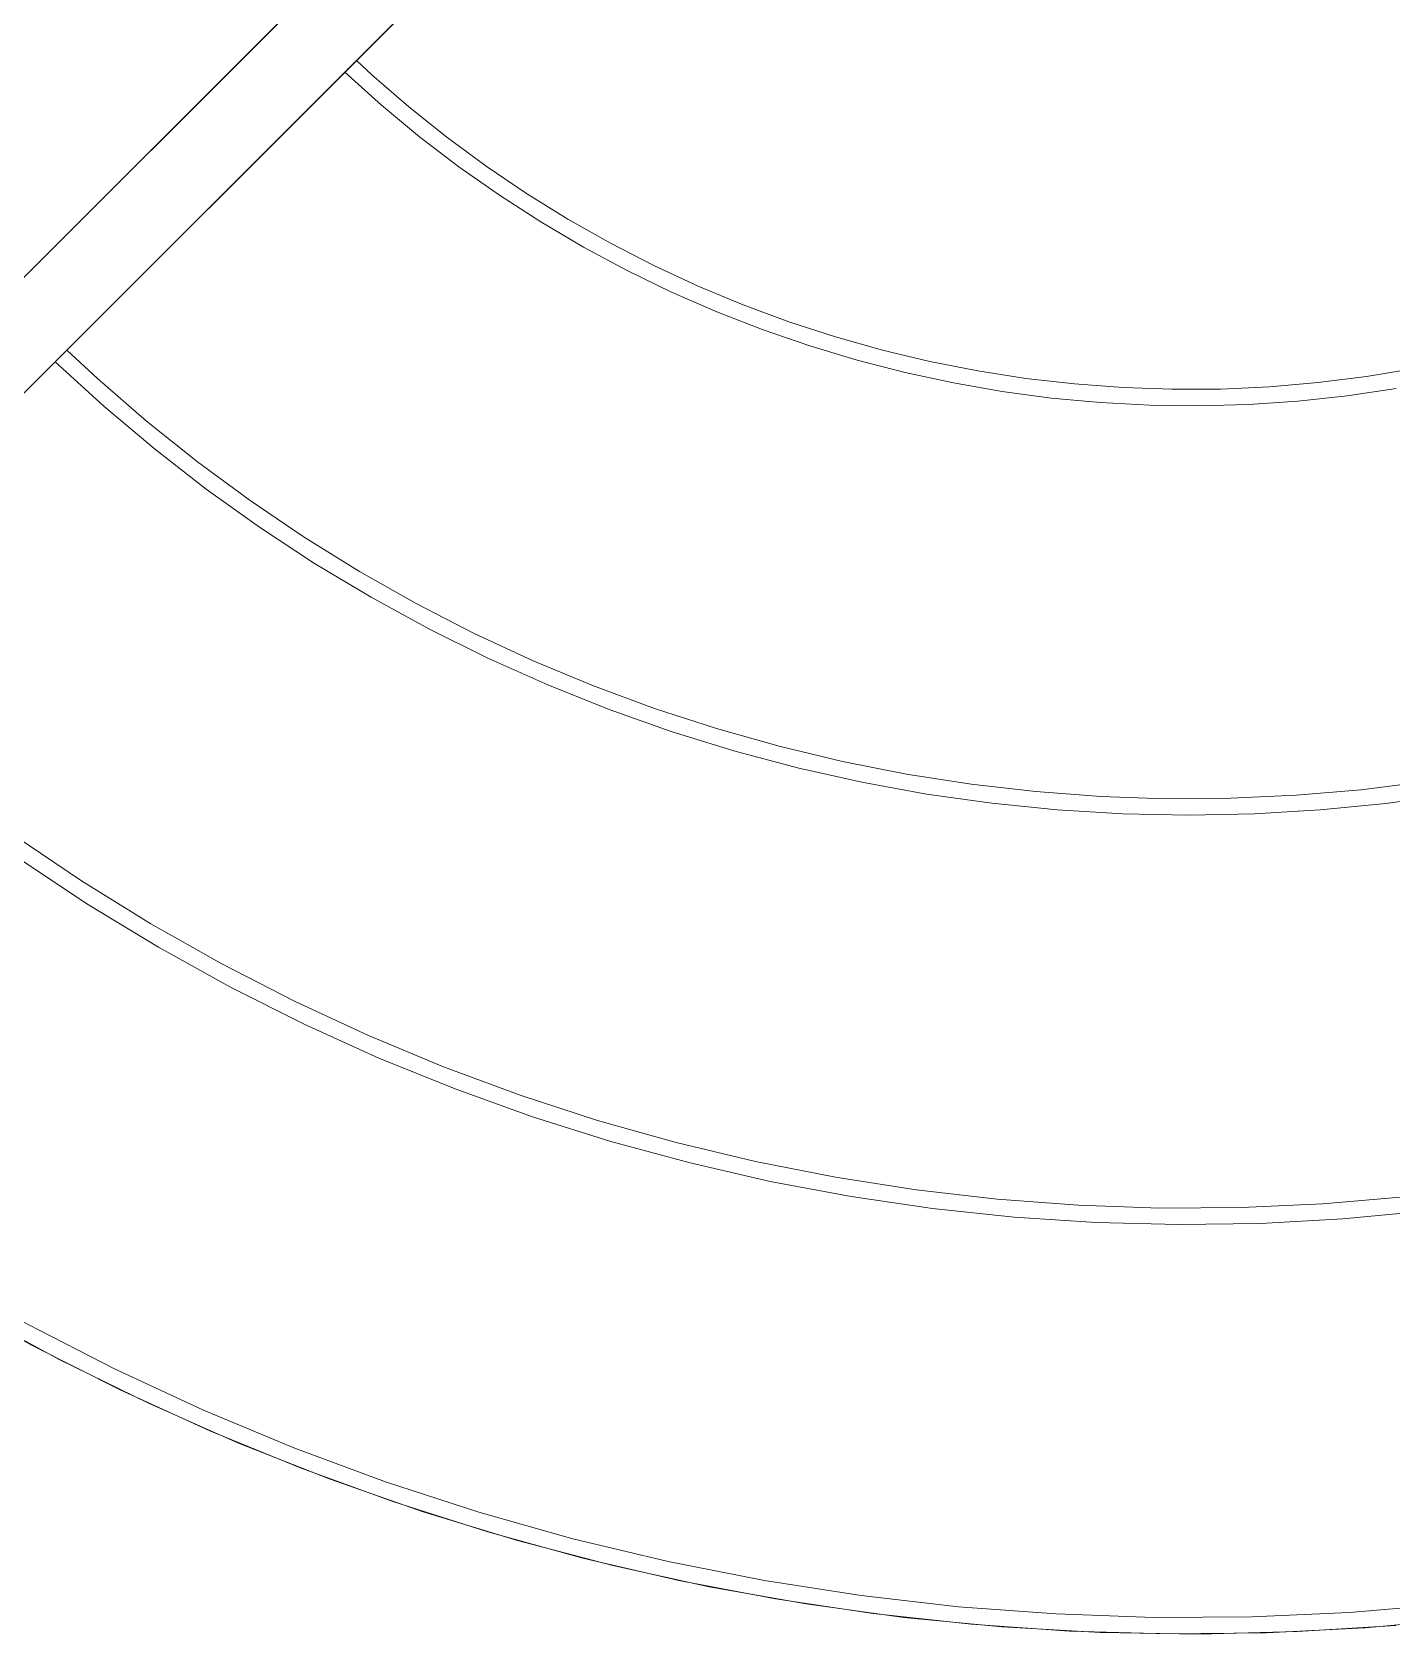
# Model space of a CAD drawing. Header units: millimetres. Extents: x -22227 to 20164, y 15335 to 61747.
# Drawn here: x -5759.8 to -5593.7, y 60945.9 to 61141.6 of the extents above; entities that cross this region are included whole.
import ezdxf

# ---------------------------------------------------------------- set-up
doc = ezdxf.new("R2010")
doc.units = ezdxf.units.MM
doc.layers.add('M-EQPM', color=7, linetype='Continuous', lineweight=5)

# ---------------------------------------------------------------- blocks, each defined once
blk = doc.blocks.new('DanNong_VRV - OD-A-1-1235631-MẶT BẰNG BỐ TRÍ THIẾT BỊ')
at = {"layer": 'M-EQPM'}
for p, q in [((-18.72, -35.93), (173.61, 156.4)), ((173.61, 156.4), (-15.9, -33.1)), ((180.68, 149.33), (-11.65, -43)), ((-8.82, -40.17), (180.68, 149.33))]:
    blk.add_line(p, q, dxfattribs=at)
at = {"layer": 'M-EQPM', "flags": 128}
for points in [[(63.93, -73.56), (74.52, -79.29), (85.33, -84.59), (96.34, -89.46), (107.54, -93.88), (118.9, -97.86), (130.42, -101.37), (142.06, -104.42), (153.82, -107), (165.68, -109.11), (177.6, -110.75), (189.59, -111.9), (201.61, -112.58), (213.65, -112.78), (225.68, -112.49), (237.7, -111.72)], [(63.93, -73.56), (74.52, -79.29), (85.33, -84.59), (96.34, -89.46), (107.54, -93.88), (118.9, -97.86), (130.42, -101.37), (142.06, -104.42), (153.82, -107), (165.68, -109.11), (177.6, -110.75), (189.59, -111.9), (201.61, -112.58), (213.65, -112.78), (225.68, -112.49), (237.7, -111.72)], [(243.96, -109.12), (232.04, -110.14), (220.09, -110.68), (208.13, -110.75), (196.18, -110.33), (184.26, -109.44), (172.38, -108.07), (160.56, -106.23), (148.83, -103.92), (137.19, -101.14), (125.68, -97.9), (114.31, -94.2), (103.1, -90.04), (92.06, -85.45), (81.21, -80.41), (70.57, -74.94)], [(243.96, -109.12), (232.04, -110.14), (220.09, -110.68), (208.13, -110.75), (196.18, -110.33), (184.26, -109.44), (172.38, -108.07), (160.56, -106.23), (148.83, -103.92), (137.19, -101.14), (125.68, -97.9), (114.31, -94.2), (103.1, -90.04), (92.06, -85.45), (81.21, -80.41), (70.57, -74.94)], [(239.97, 41.78), (234.09, 40.79), (228.18, 40.05), (222.24, 39.54), (216.28, 39.27), (210.32, 39.24), (204.37, 39.44), (198.43, 39.89), (192.5, 40.57), (186.62, 41.49), (180.77, 42.64), (174.97, 44.03), (169.24, 45.64), (163.57, 47.49), (157.98, 49.56), (152.48, 51.85), (147.07, 54.36), (141.77, 57.08), (136.58, 60.01), (131.52, 63.15), (126.58, 66.49), (121.78, 70.02), (117.13, 73.74), (112.63, 77.65), (110.74, 79.39)], [(109.32, 77.97), (113.81, 73.93), (118.46, 70.08), (123.26, 66.41), (128.2, 62.94), (133.28, 59.67), (138.49, 56.61), (143.81, 53.75), (149.24, 51.11), (154.77, 48.69), (160.4, 46.5), (166.11, 44.53), (171.89, 42.79), (177.74, 41.28), (183.64, 40.01), (189.59, 38.97), (195.58, 38.17), (201.6, 37.62), (207.63, 37.3), (213.67, 37.23), (219.7, 37.39), (225.73, 37.8), (231.73, 38.45), (237.71, 39.34)], [(241.33, -8.68), (233.44, -9.67), (225.5, -10.35), (217.55, -10.71), (209.59, -10.76), (201.64, -10.48), (193.7, -9.89), (185.8, -8.98), (177.93, -7.75), (170.12, -6.21), (162.38, -4.36), (154.72, -2.2), (147.15, 0.26), (139.69, 3.02), (132.34, 6.08), (125.12, 9.43), (118.04, 13.07), (111.11, 16.99), (104.34, 21.18), (97.75, 25.64), (91.34, 30.36), (85.12, 35.33), (79.11, 40.55), (75.37, 44.02)], [(73.95, 42.6), (79.89, 37.18), (86.03, 32), (92.38, 27.06), (98.92, 22.39), (105.64, 17.98), (112.54, 13.84), (119.59, 9.98), (126.79, 6.41), (134.13, 3.13), (141.6, 0.14), (149.17, -2.54), (156.85, -4.92), (164.62, -6.99), (172.47, -8.75), (180.37, -10.19), (188.33, -11.32), (196.33, -12.13), (204.36, -12.61), (212.4, -12.78), (220.43, -12.62), (228.46, -12.14), (236.46, -11.34), (244.42, -10.23)], [(238.7, -59.4), (228.77, -60.25), (218.82, -60.7), (208.86, -60.75), (198.91, -60.41), (188.98, -59.66), (179.09, -58.53), (169.24, -56.99), (159.47, -55.07), (149.79, -52.75), (140.2, -50.05), (130.73, -46.97), (121.39, -43.51), (112.2, -39.68), (103.16, -35.49), (94.3, -30.94), (85.63, -26.03), (77.17, -20.79), (68.92, -15.21), (60.9, -9.31), (53.12, -3.09), (45.6, 3.44), (40, 8.65)], [(38.59, 7.24), (45.96, 0.43), (53.61, -6.08), (61.5, -12.28), (69.64, -18.16), (78.01, -23.71), (86.59, -28.91), (95.38, -33.78), (104.35, -38.28), (113.49, -42.43), (122.79, -46.2), (132.24, -49.6), (141.81, -52.62), (151.5, -55.25), (161.29, -57.5), (171.15, -59.35), (181.09, -60.8), (191.07, -61.86), (201.09, -62.52), (211.13, -62.77), (221.16, -62.63), (231.19, -62.08), (241.18, -61.13)], [(243.96, -109.12), (232.04, -110.14), (220.09, -110.68), (208.13, -110.75), (196.18, -110.33), (184.26, -109.44), (172.38, -108.07), (160.56, -106.23), (148.83, -103.92), (137.19, -101.14), (125.68, -97.9), (114.31, -94.2), (103.1, -90.04), (92.06, -85.45), (81.21, -80.41), (70.57, -74.94), (60.16, -69.06), (49.99, -62.76), (40.09, -56.06), (30.46, -48.97), (21.12, -41.5), (12.08, -33.66), (4.64, -26.71)], [(3.23, -28.12), (12.04, -36.32), (21.18, -44.15), (30.63, -51.62), (40.37, -58.7), (50.38, -65.39), (60.65, -71.67), (71.16, -77.53), (81.9, -82.97), (92.85, -87.98), (103.99, -92.54), (115.31, -96.65), (126.78, -100.31), (138.39, -103.51), (150.11, -106.24), (161.94, -108.5), (173.84, -110.28), (185.81, -111.59), (197.82, -112.42), (209.86, -112.77), (221.89, -112.63), (233.92, -112.01), (245.91, -110.92)]]:
    blk.add_lwpolyline(points, dxfattribs=at)
at = {"layer": 'M-EQPM'}
for points in [[(109.32, 77.97), (109.32, 77.97), (109.34, 78), (109.45, 78.1), (109.61, 78.26), (109.81, 78.46), (110.03, 78.68), (110.25, 78.9), (110.45, 79.1), (110.61, 79.26), (110.71, 79.36), (110.74, 79.39), (110.74, 79.39)], [(110.74, 79.39), (110.74, 79.39), (110.71, 79.36), (110.61, 79.26), (110.45, 79.1), (110.25, 78.9), (110.03, 78.68), (109.81, 78.46), (109.61, 78.26), (109.45, 78.1), (109.34, 78), (109.32, 77.97), (109.32, 77.97)], [(73.95, 42.6), (73.95, 42.6), (73.97, 42.63), (74.08, 42.73), (74.24, 42.89), (74.44, 43.09), (74.66, 43.31), (74.88, 43.53), (75.08, 43.73), (75.24, 43.89), (75.34, 43.99), (75.37, 44.02), (75.37, 44.02)], [(75.37, 44.02), (75.37, 44.02), (75.34, 43.99), (75.24, 43.89), (75.08, 43.73), (74.88, 43.53), (74.66, 43.31), (74.44, 43.09), (74.24, 42.89), (74.08, 42.73), (73.97, 42.63), (73.95, 42.6), (73.95, 42.6)]]:
    blk.add_open_spline(points, degree=3, dxfattribs=at)
blk = doc.blocks.new('DanNong_VRV - OD-A-1-V165-MẶT BẰNG BỐ TRÍ THIẾT BỊ')
at = {"layer": 'M-EQPM'}
for p, q in [((-18.72, -35.93), (173.61, 156.4)), ((173.61, 156.4), (-15.9, -33.1)), ((180.68, 149.33), (-11.65, -43)), ((-8.82, -40.17), (180.68, 149.33))]:
    blk.add_line(p, q, dxfattribs=at)
at = {"layer": 'M-EQPM', "flags": 128}
for points in [[(63.93, -73.56), (74.52, -79.29), (85.33, -84.59), (96.34, -89.46), (107.54, -93.88), (118.9, -97.86), (130.42, -101.37), (142.06, -104.42), (153.82, -107), (165.68, -109.11), (177.6, -110.75), (189.59, -111.9), (201.61, -112.58), (213.65, -112.78), (225.68, -112.49), (237.7, -111.72)], [(63.93, -73.56), (74.52, -79.29), (85.33, -84.59), (96.34, -89.46), (107.54, -93.88), (118.9, -97.86), (130.42, -101.37), (142.06, -104.42), (153.82, -107), (165.68, -109.11), (177.6, -110.75), (189.59, -111.9), (201.61, -112.58), (213.65, -112.78), (225.68, -112.49), (237.7, -111.72)], [(243.96, -109.12), (232.04, -110.14), (220.09, -110.68), (208.13, -110.75), (196.18, -110.33), (184.26, -109.44), (172.38, -108.07), (160.56, -106.23), (148.83, -103.92), (137.19, -101.14), (125.68, -97.9), (114.31, -94.2), (103.1, -90.04), (92.06, -85.45), (81.21, -80.41), (70.57, -74.94)], [(243.96, -109.12), (232.04, -110.14), (220.09, -110.68), (208.13, -110.75), (196.18, -110.33), (184.26, -109.44), (172.38, -108.07), (160.56, -106.23), (148.83, -103.92), (137.19, -101.14), (125.68, -97.9), (114.31, -94.2), (103.1, -90.04), (92.06, -85.45), (81.21, -80.41), (70.57, -74.94)], [(239.97, 41.78), (234.09, 40.79), (228.18, 40.05), (222.24, 39.54), (216.28, 39.27), (210.32, 39.24), (204.37, 39.44), (198.43, 39.89), (192.5, 40.57), (186.62, 41.49), (180.77, 42.64), (174.97, 44.03), (169.24, 45.64), (163.57, 47.49), (157.98, 49.56), (152.48, 51.85), (147.07, 54.36), (141.77, 57.08), (136.58, 60.01), (131.52, 63.15), (126.58, 66.49), (121.78, 70.02), (117.13, 73.74), (112.63, 77.65), (110.74, 79.39)], [(109.32, 77.97), (113.81, 73.93), (118.46, 70.08), (123.26, 66.41), (128.2, 62.94), (133.28, 59.67), (138.49, 56.61), (143.81, 53.75), (149.24, 51.11), (154.77, 48.69), (160.4, 46.5), (166.11, 44.53), (171.89, 42.79), (177.74, 41.28), (183.64, 40.01), (189.59, 38.97), (195.58, 38.17), (201.6, 37.62), (207.63, 37.3), (213.67, 37.23), (219.7, 37.39), (225.73, 37.8), (231.73, 38.45), (237.71, 39.34)], [(241.33, -8.68), (233.44, -9.67), (225.5, -10.35), (217.55, -10.71), (209.59, -10.76), (201.64, -10.48), (193.7, -9.89), (185.8, -8.98), (177.93, -7.75), (170.12, -6.21), (162.38, -4.36), (154.72, -2.2), (147.15, 0.26), (139.69, 3.02), (132.34, 6.08), (125.12, 9.43), (118.04, 13.07), (111.11, 16.99), (104.34, 21.18), (97.75, 25.64), (91.34, 30.36), (85.12, 35.33), (79.11, 40.55), (75.37, 44.02)], [(73.95, 42.6), (79.89, 37.18), (86.03, 32), (92.38, 27.06), (98.92, 22.39), (105.64, 17.98), (112.54, 13.84), (119.59, 9.98), (126.79, 6.41), (134.13, 3.13), (141.6, 0.14), (149.17, -2.54), (156.85, -4.92), (164.62, -6.99), (172.47, -8.75), (180.37, -10.19), (188.33, -11.32), (196.33, -12.13), (204.36, -12.61), (212.4, -12.78), (220.43, -12.62), (228.46, -12.14), (236.46, -11.34), (244.42, -10.23)], [(238.7, -59.4), (228.77, -60.25), (218.82, -60.7), (208.86, -60.75), (198.91, -60.41), (188.98, -59.66), (179.09, -58.53), (169.24, -56.99), (159.47, -55.07), (149.79, -52.75), (140.2, -50.05), (130.73, -46.97), (121.39, -43.51), (112.2, -39.68), (103.16, -35.49), (94.3, -30.94), (85.63, -26.03), (77.17, -20.79), (68.92, -15.21), (60.9, -9.31), (53.12, -3.09), (45.6, 3.44), (40, 8.65)], [(38.59, 7.24), (45.96, 0.43), (53.61, -6.08), (61.5, -12.28), (69.64, -18.16), (78.01, -23.71), (86.59, -28.91), (95.38, -33.78), (104.35, -38.28), (113.49, -42.43), (122.79, -46.2), (132.24, -49.6), (141.81, -52.62), (151.5, -55.25), (161.29, -57.5), (171.15, -59.35), (181.09, -60.8), (191.07, -61.86), (201.09, -62.52), (211.13, -62.77), (221.16, -62.63), (231.19, -62.08), (241.18, -61.13)], [(243.96, -109.12), (232.04, -110.14), (220.09, -110.68), (208.13, -110.75), (196.18, -110.33), (184.26, -109.44), (172.38, -108.07), (160.56, -106.23), (148.83, -103.92), (137.19, -101.14), (125.68, -97.9), (114.31, -94.2), (103.1, -90.04), (92.06, -85.45), (81.21, -80.41), (70.57, -74.94), (60.16, -69.06), (49.99, -62.76), (40.09, -56.06), (30.46, -48.97), (21.12, -41.5), (12.08, -33.66), (4.64, -26.71)], [(3.23, -28.12), (12.04, -36.32), (21.18, -44.15), (30.63, -51.62), (40.37, -58.7), (50.38, -65.39), (60.65, -71.67), (71.16, -77.53), (81.9, -82.97), (92.85, -87.98), (103.99, -92.54), (115.31, -96.65), (126.78, -100.31), (138.39, -103.51), (150.11, -106.24), (161.94, -108.5), (173.84, -110.28), (185.81, -111.59), (197.82, -112.42), (209.86, -112.77), (221.89, -112.63), (233.92, -112.01), (245.91, -110.92)]]:
    blk.add_lwpolyline(points, dxfattribs=at)
at = {"layer": 'M-EQPM'}
for points in [[(109.32, 77.97), (109.32, 77.97), (109.34, 78), (109.45, 78.1), (109.61, 78.26), (109.81, 78.46), (110.03, 78.68), (110.25, 78.9), (110.45, 79.1), (110.61, 79.26), (110.71, 79.36), (110.74, 79.39), (110.74, 79.39)], [(110.74, 79.39), (110.74, 79.39), (110.71, 79.36), (110.61, 79.26), (110.45, 79.1), (110.25, 78.9), (110.03, 78.68), (109.81, 78.46), (109.61, 78.26), (109.45, 78.1), (109.34, 78), (109.32, 77.97), (109.32, 77.97)], [(73.95, 42.6), (73.95, 42.6), (73.97, 42.63), (74.08, 42.73), (74.24, 42.89), (74.44, 43.09), (74.66, 43.31), (74.88, 43.53), (75.08, 43.73), (75.24, 43.89), (75.34, 43.99), (75.37, 44.02), (75.37, 44.02)], [(75.37, 44.02), (75.37, 44.02), (75.34, 43.99), (75.24, 43.89), (75.08, 43.73), (74.88, 43.53), (74.66, 43.31), (74.44, 43.09), (74.24, 42.89), (74.08, 42.73), (73.97, 42.63), (73.95, 42.6), (73.95, 42.6)]]:
    blk.add_open_spline(points, degree=3, dxfattribs=at)
blk = doc.blocks.new('DanNong_VRV - OD-A-1-V174-MẶT BẰNG BỐ TRÍ THIẾT BỊ')
at = {"layer": 'M-EQPM'}
for p, q in [((-18.72, -35.93), (173.61, 156.4)), ((-18.72, -35.93), (173.61, 156.4)), ((173.61, 156.4), (-15.9, -33.1)), ((173.61, 156.4), (-15.9, -33.1)), ((180.68, 149.33), (-11.65, -43)), ((180.68, 149.33), (-11.65, -43)), ((-8.82, -40.17), (180.68, 149.33)), ((-8.82, -40.17), (180.68, 149.33))]:
    blk.add_line(p, q, dxfattribs=at)
at = {"layer": 'M-EQPM', "flags": 128}
for points in [[(63.93, -73.56), (74.52, -79.29), (85.33, -84.59), (96.34, -89.46), (107.54, -93.88), (118.9, -97.86), (130.42, -101.37), (142.06, -104.42), (153.82, -107), (165.68, -109.11), (177.6, -110.75), (189.59, -111.9), (201.61, -112.58), (213.65, -112.78), (225.68, -112.49), (237.7, -111.72)], [(63.93, -73.56), (74.52, -79.29), (85.33, -84.59), (96.34, -89.46), (107.54, -93.88), (118.9, -97.86), (130.42, -101.37), (142.06, -104.42), (153.82, -107), (165.68, -109.11), (177.6, -110.75), (189.59, -111.9), (201.61, -112.58), (213.65, -112.78), (225.68, -112.49), (237.7, -111.72)], [(63.93, -73.56), (74.52, -79.29), (85.33, -84.59), (96.34, -89.46), (107.54, -93.88), (118.9, -97.86), (130.42, -101.37), (142.06, -104.42), (153.82, -107), (165.68, -109.11), (177.6, -110.75), (189.59, -111.9), (201.61, -112.58), (213.65, -112.78), (225.68, -112.49), (237.7, -111.72)], [(63.93, -73.56), (74.52, -79.29), (85.33, -84.59), (96.34, -89.46), (107.54, -93.88), (118.9, -97.86), (130.42, -101.37), (142.06, -104.42), (153.82, -107), (165.68, -109.11), (177.6, -110.75), (189.59, -111.9), (201.61, -112.58), (213.65, -112.78), (225.68, -112.49), (237.7, -111.72)], [(243.96, -109.12), (232.04, -110.14), (220.09, -110.68), (208.13, -110.75), (196.18, -110.33), (184.26, -109.44), (172.38, -108.07), (160.56, -106.23), (148.83, -103.92), (137.19, -101.14), (125.68, -97.9), (114.31, -94.2), (103.1, -90.04), (92.06, -85.45), (81.21, -80.41), (70.57, -74.94)], [(243.96, -109.12), (232.04, -110.14), (220.09, -110.68), (208.13, -110.75), (196.18, -110.33), (184.26, -109.44), (172.38, -108.07), (160.56, -106.23), (148.83, -103.92), (137.19, -101.14), (125.68, -97.9), (114.31, -94.2), (103.1, -90.04), (92.06, -85.45), (81.21, -80.41), (70.57, -74.94)], [(243.96, -109.12), (232.04, -110.14), (220.09, -110.68), (208.13, -110.75), (196.18, -110.33), (184.26, -109.44), (172.38, -108.07), (160.56, -106.23), (148.83, -103.92), (137.19, -101.14), (125.68, -97.9), (114.31, -94.2), (103.1, -90.04), (92.06, -85.45), (81.21, -80.41), (70.57, -74.94)], [(243.96, -109.12), (232.04, -110.14), (220.09, -110.68), (208.13, -110.75), (196.18, -110.33), (184.26, -109.44), (172.38, -108.07), (160.56, -106.23), (148.83, -103.92), (137.19, -101.14), (125.68, -97.9), (114.31, -94.2), (103.1, -90.04), (92.06, -85.45), (81.21, -80.41), (70.57, -74.94)], [(239.97, 41.78), (234.09, 40.79), (228.18, 40.05), (222.24, 39.54), (216.28, 39.27), (210.32, 39.24), (204.37, 39.44), (198.43, 39.89), (192.5, 40.57), (186.62, 41.49), (180.77, 42.64), (174.97, 44.03), (169.24, 45.64), (163.57, 47.49), (157.98, 49.56), (152.48, 51.85), (147.07, 54.36), (141.77, 57.08), (136.58, 60.01), (131.52, 63.15), (126.58, 66.49), (121.78, 70.02), (117.13, 73.74), (112.63, 77.65), (110.74, 79.39)], [(239.97, 41.78), (234.09, 40.79), (228.18, 40.05), (222.24, 39.54), (216.28, 39.27), (210.32, 39.24), (204.37, 39.44), (198.43, 39.89), (192.5, 40.57), (186.62, 41.49), (180.77, 42.64), (174.97, 44.03), (169.24, 45.64), (163.57, 47.49), (157.98, 49.56), (152.48, 51.85), (147.07, 54.36), (141.77, 57.08), (136.58, 60.01), (131.52, 63.15), (126.58, 66.49), (121.78, 70.02), (117.13, 73.74), (112.63, 77.65), (110.74, 79.39)], [(109.32, 77.97), (113.81, 73.93), (118.46, 70.08), (123.26, 66.41), (128.2, 62.94), (133.28, 59.67), (138.49, 56.61), (143.81, 53.75), (149.24, 51.11), (154.77, 48.69), (160.4, 46.5), (166.11, 44.53), (171.89, 42.79), (177.74, 41.28), (183.64, 40.01), (189.59, 38.97), (195.58, 38.17), (201.6, 37.62), (207.63, 37.3), (213.67, 37.23), (219.7, 37.39), (225.73, 37.8), (231.73, 38.45), (237.71, 39.34)], [(109.32, 77.97), (113.81, 73.93), (118.46, 70.08), (123.26, 66.41), (128.2, 62.94), (133.28, 59.67), (138.49, 56.61), (143.81, 53.75), (149.24, 51.11), (154.77, 48.69), (160.4, 46.5), (166.11, 44.53), (171.89, 42.79), (177.74, 41.28), (183.64, 40.01), (189.59, 38.97), (195.58, 38.17), (201.6, 37.62), (207.63, 37.3), (213.67, 37.23), (219.7, 37.39), (225.73, 37.8), (231.73, 38.45), (237.71, 39.34)], [(241.33, -8.68), (233.44, -9.67), (225.5, -10.35), (217.55, -10.71), (209.59, -10.76), (201.64, -10.48), (193.7, -9.89), (185.8, -8.98), (177.93, -7.75), (170.12, -6.21), (162.38, -4.36), (154.72, -2.2), (147.15, 0.26), (139.69, 3.02), (132.34, 6.08), (125.12, 9.43), (118.04, 13.07), (111.11, 16.99), (104.34, 21.18), (97.75, 25.64), (91.34, 30.36), (85.12, 35.33), (79.11, 40.55), (75.37, 44.02)], [(241.33, -8.68), (233.44, -9.67), (225.5, -10.35), (217.55, -10.71), (209.59, -10.76), (201.64, -10.48), (193.7, -9.89), (185.8, -8.98), (177.93, -7.75), (170.12, -6.21), (162.38, -4.36), (154.72, -2.2), (147.15, 0.26), (139.69, 3.02), (132.34, 6.08), (125.12, 9.43), (118.04, 13.07), (111.11, 16.99), (104.34, 21.18), (97.75, 25.64), (91.34, 30.36), (85.12, 35.33), (79.11, 40.55), (75.37, 44.02)], [(73.95, 42.6), (79.89, 37.18), (86.03, 32), (92.38, 27.06), (98.92, 22.39), (105.64, 17.98), (112.54, 13.84), (119.59, 9.98), (126.79, 6.41), (134.13, 3.13), (141.6, 0.14), (149.17, -2.54), (156.85, -4.92), (164.62, -6.99), (172.47, -8.75), (180.37, -10.19), (188.33, -11.32), (196.33, -12.13), (204.36, -12.61), (212.4, -12.78), (220.43, -12.62), (228.46, -12.14), (236.46, -11.34), (244.42, -10.23)], [(73.95, 42.6), (79.89, 37.18), (86.03, 32), (92.38, 27.06), (98.92, 22.39), (105.64, 17.98), (112.54, 13.84), (119.59, 9.98), (126.79, 6.41), (134.13, 3.13), (141.6, 0.14), (149.17, -2.54), (156.85, -4.92), (164.62, -6.99), (172.47, -8.75), (180.37, -10.19), (188.33, -11.32), (196.33, -12.13), (204.36, -12.61), (212.4, -12.78), (220.43, -12.62), (228.46, -12.14), (236.46, -11.34), (244.42, -10.23)], [(238.7, -59.4), (228.77, -60.25), (218.82, -60.7), (208.86, -60.75), (198.91, -60.41), (188.98, -59.66), (179.09, -58.53), (169.24, -56.99), (159.47, -55.07), (149.79, -52.75), (140.2, -50.05), (130.73, -46.97), (121.39, -43.51), (112.2, -39.68), (103.16, -35.49), (94.3, -30.94), (85.63, -26.03), (77.17, -20.79), (68.92, -15.21), (60.9, -9.31), (53.12, -3.09), (45.6, 3.44), (40, 8.65)], [(238.7, -59.4), (228.77, -60.25), (218.82, -60.7), (208.86, -60.75), (198.91, -60.41), (188.98, -59.66), (179.09, -58.53), (169.24, -56.99), (159.47, -55.07), (149.79, -52.75), (140.2, -50.05), (130.73, -46.97), (121.39, -43.51), (112.2, -39.68), (103.16, -35.49), (94.3, -30.94), (85.63, -26.03), (77.17, -20.79), (68.92, -15.21), (60.9, -9.31), (53.12, -3.09), (45.6, 3.44), (40, 8.65)], [(38.59, 7.24), (45.96, 0.43), (53.61, -6.08), (61.5, -12.28), (69.64, -18.16), (78.01, -23.71), (86.59, -28.91), (95.38, -33.78), (104.35, -38.28), (113.49, -42.43), (122.79, -46.2), (132.24, -49.6), (141.81, -52.62), (151.5, -55.25), (161.29, -57.5), (171.15, -59.35), (181.09, -60.8), (191.07, -61.86), (201.09, -62.52), (211.13, -62.77), (221.16, -62.63), (231.19, -62.08), (241.18, -61.13)], [(38.59, 7.24), (45.96, 0.43), (53.61, -6.08), (61.5, -12.28), (69.64, -18.16), (78.01, -23.71), (86.59, -28.91), (95.38, -33.78), (104.35, -38.28), (113.49, -42.43), (122.79, -46.2), (132.24, -49.6), (141.81, -52.62), (151.5, -55.25), (161.29, -57.5), (171.15, -59.35), (181.09, -60.8), (191.07, -61.86), (201.09, -62.52), (211.13, -62.77), (221.16, -62.63), (231.19, -62.08), (241.18, -61.13)], [(243.96, -109.12), (232.04, -110.14), (220.09, -110.68), (208.13, -110.75), (196.18, -110.33), (184.26, -109.44), (172.38, -108.07), (160.56, -106.23), (148.83, -103.92), (137.19, -101.14), (125.68, -97.9), (114.31, -94.2), (103.1, -90.04), (92.06, -85.45), (81.21, -80.41), (70.57, -74.94), (60.16, -69.06), (49.99, -62.76), (40.09, -56.06), (30.46, -48.97), (21.12, -41.5), (12.08, -33.66), (4.64, -26.71)], [(243.96, -109.12), (232.04, -110.14), (220.09, -110.68), (208.13, -110.75), (196.18, -110.33), (184.26, -109.44), (172.38, -108.07), (160.56, -106.23), (148.83, -103.92), (137.19, -101.14), (125.68, -97.9), (114.31, -94.2), (103.1, -90.04), (92.06, -85.45), (81.21, -80.41), (70.57, -74.94), (60.16, -69.06), (49.99, -62.76), (40.09, -56.06), (30.46, -48.97), (21.12, -41.5), (12.08, -33.66), (4.64, -26.71)], [(3.23, -28.12), (12.04, -36.32), (21.18, -44.15), (30.63, -51.62), (40.37, -58.7), (50.38, -65.39), (60.65, -71.67), (71.16, -77.53), (81.9, -82.97), (92.85, -87.98), (103.99, -92.54), (115.31, -96.65), (126.78, -100.31), (138.39, -103.51), (150.11, -106.24), (161.94, -108.5), (173.84, -110.28), (185.81, -111.59), (197.82, -112.42), (209.86, -112.77), (221.89, -112.63), (233.92, -112.01), (245.91, -110.92)], [(3.23, -28.12), (12.04, -36.32), (21.18, -44.15), (30.63, -51.62), (40.37, -58.7), (50.38, -65.39), (60.65, -71.67), (71.16, -77.53), (81.9, -82.97), (92.85, -87.98), (103.99, -92.54), (115.31, -96.65), (126.78, -100.31), (138.39, -103.51), (150.11, -106.24), (161.94, -108.5), (173.84, -110.28), (185.81, -111.59), (197.82, -112.42), (209.86, -112.77), (221.89, -112.63), (233.92, -112.01), (245.91, -110.92)]]:
    blk.add_lwpolyline(points, dxfattribs=at)
at = {"layer": 'M-EQPM'}
for points in [[(109.32, 77.97), (109.32, 77.97), (109.34, 78), (109.45, 78.1), (109.61, 78.26), (109.81, 78.46), (110.03, 78.68), (110.25, 78.9), (110.45, 79.1), (110.61, 79.26), (110.71, 79.36), (110.74, 79.39), (110.74, 79.39)], [(110.74, 79.39), (110.74, 79.39), (110.71, 79.36), (110.61, 79.26), (110.45, 79.1), (110.25, 78.9), (110.03, 78.68), (109.81, 78.46), (109.61, 78.26), (109.45, 78.1), (109.34, 78), (109.32, 77.97), (109.32, 77.97)], [(109.32, 77.97), (109.32, 77.97), (109.34, 78), (109.45, 78.1), (109.61, 78.26), (109.81, 78.46), (110.03, 78.68), (110.25, 78.9), (110.45, 79.1), (110.61, 79.26), (110.71, 79.36), (110.74, 79.39), (110.74, 79.39)], [(110.74, 79.39), (110.74, 79.39), (110.71, 79.36), (110.61, 79.26), (110.45, 79.1), (110.25, 78.9), (110.03, 78.68), (109.81, 78.46), (109.61, 78.26), (109.45, 78.1), (109.34, 78), (109.32, 77.97), (109.32, 77.97)], [(73.95, 42.6), (73.95, 42.6), (73.97, 42.63), (74.08, 42.73), (74.24, 42.89), (74.44, 43.09), (74.66, 43.31), (74.88, 43.53), (75.08, 43.73), (75.24, 43.89), (75.34, 43.99), (75.37, 44.02), (75.37, 44.02)], [(75.37, 44.02), (75.37, 44.02), (75.34, 43.99), (75.24, 43.89), (75.08, 43.73), (74.88, 43.53), (74.66, 43.31), (74.44, 43.09), (74.24, 42.89), (74.08, 42.73), (73.97, 42.63), (73.95, 42.6), (73.95, 42.6)], [(73.95, 42.6), (73.95, 42.6), (73.97, 42.63), (74.08, 42.73), (74.24, 42.89), (74.44, 43.09), (74.66, 43.31), (74.88, 43.53), (75.08, 43.73), (75.24, 43.89), (75.34, 43.99), (75.37, 44.02), (75.37, 44.02)], [(75.37, 44.02), (75.37, 44.02), (75.34, 43.99), (75.24, 43.89), (75.08, 43.73), (74.88, 43.53), (74.66, 43.31), (74.44, 43.09), (74.24, 42.89), (74.08, 42.73), (73.97, 42.63), (73.95, 42.6), (73.95, 42.6)]]:
    blk.add_open_spline(points, degree=3, dxfattribs=at)
blk = doc.blocks.new('DanNong_VRV - OD-A-1-V179-MẶT BẰNG BỐ TRÍ THIẾT BỊ')
at = {"layer": 'M-EQPM'}
for p, q in [((-18.72, -35.93), (173.61, 156.4)), ((-18.72, -35.93), (173.61, 156.4)), ((173.61, 156.4), (-15.9, -33.1)), ((173.61, 156.4), (-15.9, -33.1)), ((180.68, 149.33), (-11.65, -43)), ((180.68, 149.33), (-11.65, -43)), ((-8.82, -40.17), (180.68, 149.33)), ((-8.82, -40.17), (180.68, 149.33))]:
    blk.add_line(p, q, dxfattribs=at)
at = {"layer": 'M-EQPM', "flags": 128}
for points in [[(63.93, -73.56), (74.52, -79.29), (85.33, -84.59), (96.34, -89.46), (107.54, -93.88), (118.9, -97.86), (130.42, -101.37), (142.06, -104.42), (153.82, -107), (165.68, -109.11), (177.6, -110.75), (189.59, -111.9), (201.61, -112.58), (213.65, -112.78), (225.68, -112.49), (237.7, -111.72)], [(63.93, -73.56), (74.52, -79.29), (85.33, -84.59), (96.34, -89.46), (107.54, -93.88), (118.9, -97.86), (130.42, -101.37), (142.06, -104.42), (153.82, -107), (165.68, -109.11), (177.6, -110.75), (189.59, -111.9), (201.61, -112.58), (213.65, -112.78), (225.68, -112.49), (237.7, -111.72)], [(63.93, -73.56), (74.52, -79.29), (85.33, -84.59), (96.34, -89.46), (107.54, -93.88), (118.9, -97.86), (130.42, -101.37), (142.06, -104.42), (153.82, -107), (165.68, -109.11), (177.6, -110.75), (189.59, -111.9), (201.61, -112.58), (213.65, -112.78), (225.68, -112.49), (237.7, -111.72)], [(63.93, -73.56), (74.52, -79.29), (85.33, -84.59), (96.34, -89.46), (107.54, -93.88), (118.9, -97.86), (130.42, -101.37), (142.06, -104.42), (153.82, -107), (165.68, -109.11), (177.6, -110.75), (189.59, -111.9), (201.61, -112.58), (213.65, -112.78), (225.68, -112.49), (237.7, -111.72)], [(243.96, -109.12), (232.04, -110.14), (220.09, -110.68), (208.13, -110.75), (196.18, -110.33), (184.26, -109.44), (172.38, -108.07), (160.56, -106.23), (148.83, -103.92), (137.19, -101.14), (125.68, -97.9), (114.31, -94.2), (103.1, -90.04), (92.06, -85.45), (81.21, -80.41), (70.57, -74.94)], [(243.96, -109.12), (232.04, -110.14), (220.09, -110.68), (208.13, -110.75), (196.18, -110.33), (184.26, -109.44), (172.38, -108.07), (160.56, -106.23), (148.83, -103.92), (137.19, -101.14), (125.68, -97.9), (114.31, -94.2), (103.1, -90.04), (92.06, -85.45), (81.21, -80.41), (70.57, -74.94)], [(243.96, -109.12), (232.04, -110.14), (220.09, -110.68), (208.13, -110.75), (196.18, -110.33), (184.26, -109.44), (172.38, -108.07), (160.56, -106.23), (148.83, -103.92), (137.19, -101.14), (125.68, -97.9), (114.31, -94.2), (103.1, -90.04), (92.06, -85.45), (81.21, -80.41), (70.57, -74.94)], [(243.96, -109.12), (232.04, -110.14), (220.09, -110.68), (208.13, -110.75), (196.18, -110.33), (184.26, -109.44), (172.38, -108.07), (160.56, -106.23), (148.83, -103.92), (137.19, -101.14), (125.68, -97.9), (114.31, -94.2), (103.1, -90.04), (92.06, -85.45), (81.21, -80.41), (70.57, -74.94)], [(239.97, 41.78), (234.09, 40.79), (228.18, 40.05), (222.24, 39.54), (216.28, 39.27), (210.32, 39.24), (204.37, 39.44), (198.43, 39.89), (192.5, 40.57), (186.62, 41.49), (180.77, 42.64), (174.97, 44.03), (169.24, 45.64), (163.57, 47.49), (157.98, 49.56), (152.48, 51.85), (147.07, 54.36), (141.77, 57.08), (136.58, 60.01), (131.52, 63.15), (126.58, 66.49), (121.78, 70.02), (117.13, 73.74), (112.63, 77.65), (110.74, 79.39)], [(239.97, 41.78), (234.09, 40.79), (228.18, 40.05), (222.24, 39.54), (216.28, 39.27), (210.32, 39.24), (204.37, 39.44), (198.43, 39.89), (192.5, 40.57), (186.62, 41.49), (180.77, 42.64), (174.97, 44.03), (169.24, 45.64), (163.57, 47.49), (157.98, 49.56), (152.48, 51.85), (147.07, 54.36), (141.77, 57.08), (136.58, 60.01), (131.52, 63.15), (126.58, 66.49), (121.78, 70.02), (117.13, 73.74), (112.63, 77.65), (110.74, 79.39)], [(109.32, 77.97), (113.81, 73.93), (118.46, 70.08), (123.26, 66.41), (128.2, 62.94), (133.28, 59.67), (138.49, 56.61), (143.81, 53.75), (149.24, 51.11), (154.77, 48.69), (160.4, 46.5), (166.11, 44.53), (171.89, 42.79), (177.74, 41.28), (183.64, 40.01), (189.59, 38.97), (195.58, 38.17), (201.6, 37.62), (207.63, 37.3), (213.67, 37.23), (219.7, 37.39), (225.73, 37.8), (231.73, 38.45), (237.71, 39.34)], [(109.32, 77.97), (113.81, 73.93), (118.46, 70.08), (123.26, 66.41), (128.2, 62.94), (133.28, 59.67), (138.49, 56.61), (143.81, 53.75), (149.24, 51.11), (154.77, 48.69), (160.4, 46.5), (166.11, 44.53), (171.89, 42.79), (177.74, 41.28), (183.64, 40.01), (189.59, 38.97), (195.58, 38.17), (201.6, 37.62), (207.63, 37.3), (213.67, 37.23), (219.7, 37.39), (225.73, 37.8), (231.73, 38.45), (237.71, 39.34)], [(241.33, -8.68), (233.44, -9.67), (225.5, -10.35), (217.55, -10.71), (209.59, -10.76), (201.64, -10.48), (193.7, -9.89), (185.8, -8.98), (177.93, -7.75), (170.12, -6.21), (162.38, -4.36), (154.72, -2.2), (147.15, 0.26), (139.69, 3.02), (132.34, 6.08), (125.12, 9.43), (118.04, 13.07), (111.11, 16.99), (104.34, 21.18), (97.75, 25.64), (91.34, 30.36), (85.12, 35.33), (79.11, 40.55), (75.37, 44.02)], [(241.33, -8.68), (233.44, -9.67), (225.5, -10.35), (217.55, -10.71), (209.59, -10.76), (201.64, -10.48), (193.7, -9.89), (185.8, -8.98), (177.93, -7.75), (170.12, -6.21), (162.38, -4.36), (154.72, -2.2), (147.15, 0.26), (139.69, 3.02), (132.34, 6.08), (125.12, 9.43), (118.04, 13.07), (111.11, 16.99), (104.34, 21.18), (97.75, 25.64), (91.34, 30.36), (85.12, 35.33), (79.11, 40.55), (75.37, 44.02)], [(73.95, 42.6), (79.89, 37.18), (86.03, 32), (92.38, 27.06), (98.92, 22.39), (105.64, 17.98), (112.54, 13.84), (119.59, 9.98), (126.79, 6.41), (134.13, 3.13), (141.6, 0.14), (149.17, -2.54), (156.85, -4.92), (164.62, -6.99), (172.47, -8.75), (180.37, -10.19), (188.33, -11.32), (196.33, -12.13), (204.36, -12.61), (212.4, -12.78), (220.43, -12.62), (228.46, -12.14), (236.46, -11.34), (244.42, -10.23)], [(73.95, 42.6), (79.89, 37.18), (86.03, 32), (92.38, 27.06), (98.92, 22.39), (105.64, 17.98), (112.54, 13.84), (119.59, 9.98), (126.79, 6.41), (134.13, 3.13), (141.6, 0.14), (149.17, -2.54), (156.85, -4.92), (164.62, -6.99), (172.47, -8.75), (180.37, -10.19), (188.33, -11.32), (196.33, -12.13), (204.36, -12.61), (212.4, -12.78), (220.43, -12.62), (228.46, -12.14), (236.46, -11.34), (244.42, -10.23)], [(238.7, -59.4), (228.77, -60.25), (218.82, -60.7), (208.86, -60.75), (198.91, -60.41), (188.98, -59.66), (179.09, -58.53), (169.24, -56.99), (159.47, -55.07), (149.79, -52.75), (140.2, -50.05), (130.73, -46.97), (121.39, -43.51), (112.2, -39.68), (103.16, -35.49), (94.3, -30.94), (85.63, -26.03), (77.17, -20.79), (68.92, -15.21), (60.9, -9.31), (53.12, -3.09), (45.6, 3.44), (40, 8.65)], [(238.7, -59.4), (228.77, -60.25), (218.82, -60.7), (208.86, -60.75), (198.91, -60.41), (188.98, -59.66), (179.09, -58.53), (169.24, -56.99), (159.47, -55.07), (149.79, -52.75), (140.2, -50.05), (130.73, -46.97), (121.39, -43.51), (112.2, -39.68), (103.16, -35.49), (94.3, -30.94), (85.63, -26.03), (77.17, -20.79), (68.92, -15.21), (60.9, -9.31), (53.12, -3.09), (45.6, 3.44), (40, 8.65)], [(38.59, 7.24), (45.96, 0.43), (53.61, -6.08), (61.5, -12.28), (69.64, -18.16), (78.01, -23.71), (86.59, -28.91), (95.38, -33.78), (104.35, -38.28), (113.49, -42.43), (122.79, -46.2), (132.24, -49.6), (141.81, -52.62), (151.5, -55.25), (161.29, -57.5), (171.15, -59.35), (181.09, -60.8), (191.07, -61.86), (201.09, -62.52), (211.13, -62.77), (221.16, -62.63), (231.19, -62.08), (241.18, -61.13)], [(38.59, 7.24), (45.96, 0.43), (53.61, -6.08), (61.5, -12.28), (69.64, -18.16), (78.01, -23.71), (86.59, -28.91), (95.38, -33.78), (104.35, -38.28), (113.49, -42.43), (122.79, -46.2), (132.24, -49.6), (141.81, -52.62), (151.5, -55.25), (161.29, -57.5), (171.15, -59.35), (181.09, -60.8), (191.07, -61.86), (201.09, -62.52), (211.13, -62.77), (221.16, -62.63), (231.19, -62.08), (241.18, -61.13)], [(243.96, -109.12), (232.04, -110.14), (220.09, -110.68), (208.13, -110.75), (196.18, -110.33), (184.26, -109.44), (172.38, -108.07), (160.56, -106.23), (148.83, -103.92), (137.19, -101.14), (125.68, -97.9), (114.31, -94.2), (103.1, -90.04), (92.06, -85.45), (81.21, -80.41), (70.57, -74.94), (60.16, -69.06), (49.99, -62.76), (40.09, -56.06), (30.46, -48.97), (21.12, -41.5), (12.08, -33.66), (4.64, -26.71)], [(243.96, -109.12), (232.04, -110.14), (220.09, -110.68), (208.13, -110.75), (196.18, -110.33), (184.26, -109.44), (172.38, -108.07), (160.56, -106.23), (148.83, -103.92), (137.19, -101.14), (125.68, -97.9), (114.31, -94.2), (103.1, -90.04), (92.06, -85.45), (81.21, -80.41), (70.57, -74.94), (60.16, -69.06), (49.99, -62.76), (40.09, -56.06), (30.46, -48.97), (21.12, -41.5), (12.08, -33.66), (4.64, -26.71)], [(3.23, -28.12), (12.04, -36.32), (21.18, -44.15), (30.63, -51.62), (40.37, -58.7), (50.38, -65.39), (60.65, -71.67), (71.16, -77.53), (81.9, -82.97), (92.85, -87.98), (103.99, -92.54), (115.31, -96.65), (126.78, -100.31), (138.39, -103.51), (150.11, -106.24), (161.94, -108.5), (173.84, -110.28), (185.81, -111.59), (197.82, -112.42), (209.86, -112.77), (221.89, -112.63), (233.92, -112.01), (245.91, -110.92)], [(3.23, -28.12), (12.04, -36.32), (21.18, -44.15), (30.63, -51.62), (40.37, -58.7), (50.38, -65.39), (60.65, -71.67), (71.16, -77.53), (81.9, -82.97), (92.85, -87.98), (103.99, -92.54), (115.31, -96.65), (126.78, -100.31), (138.39, -103.51), (150.11, -106.24), (161.94, -108.5), (173.84, -110.28), (185.81, -111.59), (197.82, -112.42), (209.86, -112.77), (221.89, -112.63), (233.92, -112.01), (245.91, -110.92)]]:
    blk.add_lwpolyline(points, dxfattribs=at)
at = {"layer": 'M-EQPM'}
for points in [[(109.32, 77.97), (109.32, 77.97), (109.34, 78), (109.45, 78.1), (109.61, 78.26), (109.81, 78.46), (110.03, 78.68), (110.25, 78.9), (110.45, 79.1), (110.61, 79.26), (110.71, 79.36), (110.74, 79.39), (110.74, 79.39)], [(110.74, 79.39), (110.74, 79.39), (110.71, 79.36), (110.61, 79.26), (110.45, 79.1), (110.25, 78.9), (110.03, 78.68), (109.81, 78.46), (109.61, 78.26), (109.45, 78.1), (109.34, 78), (109.32, 77.97), (109.32, 77.97)], [(109.32, 77.97), (109.32, 77.97), (109.34, 78), (109.45, 78.1), (109.61, 78.26), (109.81, 78.46), (110.03, 78.68), (110.25, 78.9), (110.45, 79.1), (110.61, 79.26), (110.71, 79.36), (110.74, 79.39), (110.74, 79.39)], [(110.74, 79.39), (110.74, 79.39), (110.71, 79.36), (110.61, 79.26), (110.45, 79.1), (110.25, 78.9), (110.03, 78.68), (109.81, 78.46), (109.61, 78.26), (109.45, 78.1), (109.34, 78), (109.32, 77.97), (109.32, 77.97)], [(73.95, 42.6), (73.95, 42.6), (73.97, 42.63), (74.08, 42.73), (74.24, 42.89), (74.44, 43.09), (74.66, 43.31), (74.88, 43.53), (75.08, 43.73), (75.24, 43.89), (75.34, 43.99), (75.37, 44.02), (75.37, 44.02)], [(75.37, 44.02), (75.37, 44.02), (75.34, 43.99), (75.24, 43.89), (75.08, 43.73), (74.88, 43.53), (74.66, 43.31), (74.44, 43.09), (74.24, 42.89), (74.08, 42.73), (73.97, 42.63), (73.95, 42.6), (73.95, 42.6)], [(73.95, 42.6), (73.95, 42.6), (73.97, 42.63), (74.08, 42.73), (74.24, 42.89), (74.44, 43.09), (74.66, 43.31), (74.88, 43.53), (75.08, 43.73), (75.24, 43.89), (75.34, 43.99), (75.37, 44.02), (75.37, 44.02)], [(75.37, 44.02), (75.37, 44.02), (75.34, 43.99), (75.24, 43.89), (75.08, 43.73), (74.88, 43.53), (74.66, 43.31), (74.44, 43.09), (74.24, 42.89), (74.08, 42.73), (73.97, 42.63), (73.95, 42.6), (73.95, 42.6)]]:
    blk.add_open_spline(points, degree=3, dxfattribs=at)
blk = doc.blocks.new('AK-SGS-M3-Hrvt_rvt-1-MẶT BẰNG BỐ TRÍ THIẾT BỊ')
at = {"layer": 'M-EQPM', "lineweight": 9}
for name in ['DanNong_VRV - OD-A-1-1235631-MẶT BẰNG BỐ TRÍ THIẾT BỊ', 'DanNong_VRV - OD-A-1-V165-MẶT BẰNG BỐ TRÍ THIẾT BỊ', 'DanNong_VRV - OD-A-1-V174-MẶT BẰNG BỐ TRÍ THIẾT BỊ', 'DanNong_VRV - OD-A-1-V179-MẶT BẰNG BỐ TRÍ THIẾT BỊ']:
    blk.add_blockref(name, (-5830.9, 61058.71), dxfattribs=at)

msp = doc.modelspace()

# ---------------------------------------------------------------- block references
at = {"lineweight": 5}
msp.add_blockref('AK-SGS-M3-Hrvt_rvt-1-MẶT BẰNG BỐ TRÍ THIẾT BỊ', (0, 0), dxfattribs=at)

doc.saveas('drawing.dxf')
